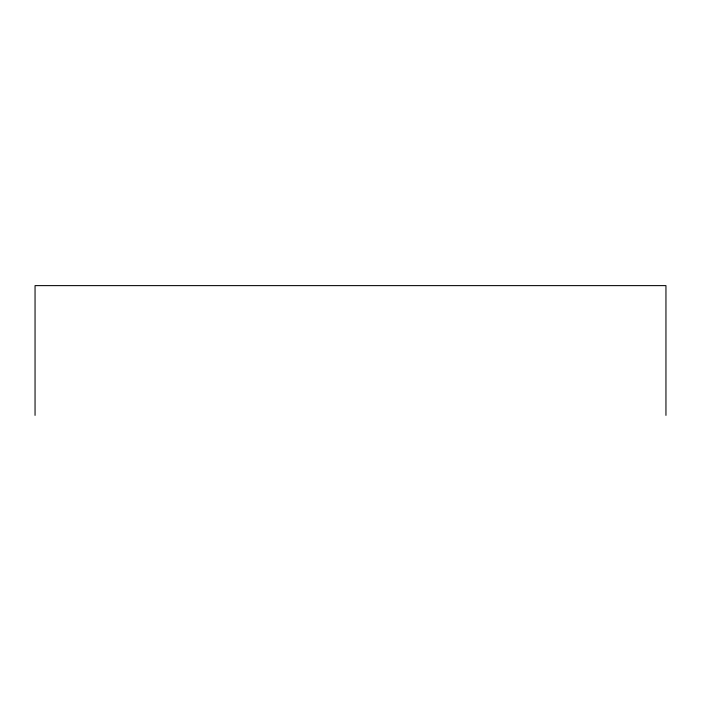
<?xml version="1.0" encoding="UTF-8"?>
<svg xmlns="http://www.w3.org/2000/svg" width="701" height="701" viewBox="0 0 701 701"><rect width="100%" height="100%" fill="white"/><g stroke="black" fill="none" stroke-linecap="round" stroke-linejoin="round"><path stroke-width="1.05" d="M665.95 415.378L665.95 285.622L35.05 285.622L35.05 415.378"/></g></svg>
